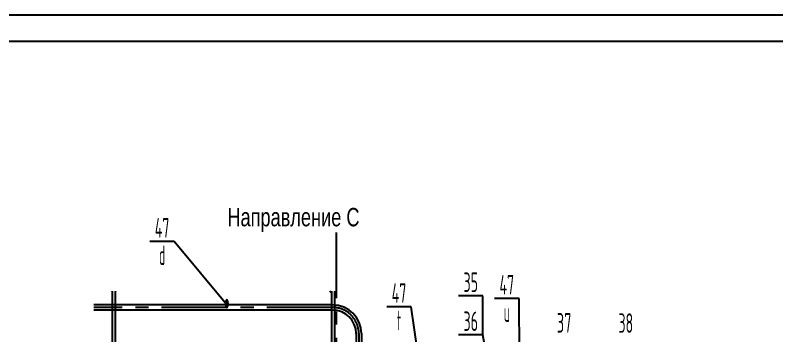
# Model space of a CAD drawing. Header units: millimetres. Extents: x 0 to 8400, y 0 to 5940.
# Drawn here: x 3396 to 6293, y 4721 to 5940 of the extents above; entities that cross this region are included whole.
import ezdxf
from ezdxf.enums import TextEntityAlignment as Align

# ---------------------------------------------------------------- set-up
doc = ezdxf.new("R2010")
doc.units = ezdxf.units.MM
doc.header["$LTSCALE"] = 200
doc.linetypes.add('G', pattern=[2, 1.25, -0.25, 0.25, -0.25])
doc.linetypes.add('K', pattern=[2.5, 1.25, -0.25, 0.25, -0.25, 0.25, -0.25])
for name, color, linetype in [('01', 7, 'Continuous'), ('02', 1, 'Continuous'), ('05', 4, 'G'), ('07', 6, 'K'), ('11', 3, 'Continuous')]:
    doc.layers.add(name, color=color, linetype=linetype)
doc.styles.get("Standard").update_dxf_attribs({"font": 'isocp', "width": 0.707, "bigfont": 'intecad.shx'})

# ---------------------------------------------------------------- blocks, each defined once
blk = doc.blocks.new('*U948')
at = {"layer": '01'}
blk.add_lwpolyline([(415, 292), (25, 292)], dxfattribs=at)
at = {"layer": '02'}
blk.add_lwpolyline([(420, 297), (0, 297)], dxfattribs=at)

msp = doc.modelspace()

# ---------------------------------------------------------------- hatches: boundary and pattern name
at = {"layer": '07', "linetype": 'K'}
h = msp.add_hatch(color=6, dxfattribs=at)
h.paths.add_polyline_path([(3764.6, 4890.11), (3758.6, 4890.11), (3764.6, 4884.11)])
h.paths.add_polyline_path([(3782.6, 4890.11), (3776.6, 4890.11), (3776.6, 4884.11)])
h = msp.add_hatch(color=6, dxfattribs=at)
h.paths.add_polyline_path([(4598.6, 4890.11), (4592.6, 4890.11), (4598.6, 4884.11)])
h.paths.add_polyline_path([(4616.6, 4890.11), (4610.6, 4890.11), (4610.6, 4884.11)])

# ---------------------------------------------------------------- linework, layer by layer
at = {"layer": '01', "color": 7, "linetype": 'Continuous'}
for p, q in [((4602.89, 4838.52), (3694.31, 4838.52)), ((4602.89, 4818.52), (3694.31, 4818.52)), ((4692.89, 4728.52), (4692.89, 4617.55)), ((4712.89, 4728.52), (4712.89, 4617.55))]:
    msp.add_line(p, q, dxfattribs=at)
for radius in [110, 90]:
    msp.add_arc((4602.89, 4728.52), radius, 0, 90, dxfattribs=at)
at = {"layer": '02'}
for p, q in [((4001.04, 5079.15), (3908.04, 5079.15)), ((4200.63, 4838.52), (4001.04, 5079.15)), ((5175.26, 4872.06), (5082.26, 4872.06)), ((5175.26, 4723.57), (5175.26, 4872.06)), ((5312.38, 4862.68), (5219.38, 4862.68)), ((5316.26, 4357.47), (5312.38, 4862.68)), ((4902.34, 4830.7), (4809.34, 4830.7)), ((4961.05, 4419.74), (4902.34, 4830.7)), ((5175.26, 4723.57), (5082.26, 4723.57)), ((5310.2, 3930.35), (5175.26, 4723.57))]:
    msp.add_line(p, q, dxfattribs=at)
at = {"layer": '05', "color": 4, "linetype": 'G'}
for p, q in [((4616.6, 5113.05), (4616.6, 2512.85)), ((4602.89, 4828.52), (3694.31, 4828.52))]:
    msp.add_line(p, q, dxfattribs=at)
at = {"layer": '05'}
msp.add_line((4702.89, 4728.52), (4702.89, 3453.31), dxfattribs=at)
at = {"layer": '05', "color": 4, "linetype": 'G'}
msp.add_arc((4602.89, 4728.52), 100, 0, 90, dxfattribs=at)
at = {"layer": '07', "color": 6, "linetype": 'K'}
for p, q in [((3764.6, 4890.11), (3764.6, 2612.85)), ((3776.6, 4890.11), (3776.6, 2612.85)), ((4598.6, 4884.11), (4592.6, 4890.11)), ((4598.6, 4890.11), (4598.6, 2612.85)), ((4610.6, 4890.11), (4610.6, 2612.85)), ((4616.6, 4890.11), (4610.6, 4884.11))]:
    msp.add_line(p, q, dxfattribs=at)

# ---------------------------------------------------------------- block references
at = {"layer": '01', "xscale": 20, "yscale": 20, "zscale": 20}
msp.add_blockref('*U948', (0, 0), dxfattribs=at)

# ---------------------------------------------------------------- texts
at = {"layer": '01', "insert": (4202.97, 5206.91), "char_height": 70, "attachment_point": 1}
msp.add_mtext('{\\fArial|b0|i0|c204|p34;\\C3;Направление С}', dxfattribs=at)
at = {"layer": '02', "width": 0.605172}
msp.add_text('●', height=30, dxfattribs=at).set_placement((4191.63, 4823.52), (4209.63, 4823.52), align=Align.FIT)
at = {"layer": '11'}
for s, height, width, p, p2 in [('47', 74.246, 0.556706, (3926.64, 5094.15), (3982.44, 5094.15)), ('d', 74.25, 0.560771, (3943.09, 4989.9), (3965.99, 4989.9)), ('35', 74.246, 0.581958, (5100.86, 4887.06), (5156.66, 4887.06)), ('47', 74.246, 0.556706, (5237.98, 4877.68), (5293.78, 4877.68)), ('47', 74.246, 0.556706, (4827.94, 4845.7), (4883.74, 4845.7)), ('t', 74.25, 0.471333, (4847.97, 4741.46), (4863.71, 4741.46)), ('36', 74.246, 0.578293, (5100.86, 4738.57), (5156.66, 4738.57)), ('u', 74.25, 0.560771, (5254.43, 4773.43), (5277.33, 4773.43)), ('37', 74.246, 0.601243, (5456.08, 4732.43), (5511.88, 4732.43)), ('38', 74.246, 0.601243, (5690.71, 4731.73), (5746.51, 4731.73))]:
    msp.add_text(s, height=height, dxfattribs=dict(at, width=width)).set_placement(p, p2, align=Align.FIT)

doc.saveas('drawing.dxf')
